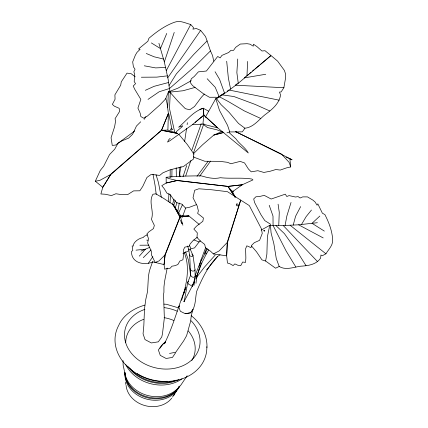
<?xml version="1.0" encoding="UTF-8"?>
<svg xmlns="http://www.w3.org/2000/svg" width="428" height="428" viewBox="0 0 428 428"><rect width="100%" height="100%" fill="white"/><g stroke="black" fill="none" stroke-linecap="round" stroke-linejoin="round"><path stroke-width="0.64" d="M170.135 177.69L170.216 169.927M171.879 176.785L171.97 169.632M177.695 133.408L167.883 130.096L168.391 113.399L167.054 103.389L165.861 98.387M278.746 225.599L279.27 212.363L278.082 204.172M246.977 75.906L247.593 61.429M167.701 107.412L168.391 91.64L168.798 91.159M170.274 92.288L169.52 108.717L174.747 132.343M227.3 242.409L226.663 255.826L227.455 263.06L229.718 263.653L233.126 265.574L234.854 263.873L237.727 265.205L240.729 265.692L242.639 262.038L245.581 262.38L245.854 257.924L245.597 248.764L246.833 245.816L251.001 247.619L251.83 245.142L254.355 242.644L259.582 240.343L262.257 233.404L261.337 228.648L249.31 205.584L227.439 191.68L211.742 189.77L198.822 188.78L194.67 190.262L193.023 197.779L197.249 206.077L198.373 210.876L197.65 213.401L203.434 217.97L202.84 221.308L196.495 226.171L193.847 229.071L197.308 232.837L196.992 237.487L200.625 241.264L204.68 244.388L205.467 247.7L210.512 251.225L213.417 253.959L226.663 255.826L227.359 241.874L240.718 200.053L227.664 242.029L219.125 250.926L213.417 253.959M237.738 59L236.861 72.557L238.257 83.299L227.332 91.555L216.557 98.724L216.092 97.242L209.453 97.279L203.509 93.812L192.477 85.514L190.176 82.427L191.327 78.731L194.178 76.532L198.367 71.856L206.398 71.027L217.697 56.475L220.136 57.908L221.939 55.383L228.696 52.505L230.997 50.285L233.581 50.327L235.662 47.337L240.322 44.047L247.117 43.693L249.952 44.164L253.269 46.171L253.478 44.207L257.009 46.657L261.952 50.996L265.034 50.713L272.764 57.02L277.649 61.167L284.406 70.443L285.604 74.087L285.599 77.837L283.871 87.729L281.105 91.945L279.479 92.084L280.575 95.016C279.216 103.86 271.716 109.798 264.927 114.8C258.737 119.813 253.392 127.4 244.907 128.223L242.339 131.861L229.74 131.942L226.942 132.841M168.413 201.663L168.985 193.67M169.991 202.754L170.585 194.756M193.852 156.578L193.633 158.911L183.462 166.524L170.018 169.841L162.891 172.805L159.681 175.416L151.239 174.367L146.938 177.481L142.749 186.405L139.833 190.792L133.568 190.888L127.56 194.686L121.359 194.628L115.929 193.745L111.435 195.596L105.272 194.237L100.88 193.98L102.784 187.277L110.718 174.458M165.048 254.917L164.074 264.59L164.657 269.212L166.856 268.538L170.167 268.228L171.944 266.195L174.785 265.724L177.818 264.579L179.894 261.026L182.922 259.775L183.355 256.436L183.403 249.963L184.8 247.165L189.144 246.228L190.128 243.96L192.937 240.723L197.287 237.224M170.21 138.292L168.787 139.672L167.53 142.075L170.2 140.55L192.413 124.66L202.899 124.12L203.835 115.148L203.428 108.241C193.189 111.285 186.555 120.653 178.631 127.223L182.654 125.784L182.184 126.693L176.908 131.123L175.806 132.701M204.365 94.032L201.331 97.322L194.51 106.524L189.786 109.761L185.345 108.696L177.952 101.243L169.9 92.116L168.177 79.485L164.336 61.948L158.916 43.287M193.975 285.471L195.43 275.14M195.992 283.266L196.891 275.632L201.802 262.969L201.428 263.776L200.518 263.862M179.295 203.016L177.481 212.839M186.576 128.389L184.618 141.572M187.122 124.607L187.4 122.713M180.942 166.455L179.198 176.796M167.193 268.089L164.641 281.11L163.951 286.856L163.919 292.329L163.528 294.368L164.357 317.902L162.474 333.808L161.752 336.959L158.328 341.833L151.384 342.946L145.039 339.607L143.059 333.819L143.824 325.606L144.514 308.791L145.771 299.493L147.596 291.265L148.404 276.376L149.388 270.94L152.555 261.674M194.729 279.752L194.943 278.494L192.135 286.605L192.316 286.257M195.157 277.237L195.034 269.795L193.007 255.5L192.568 254.5L191.771 254.093M184.158 301.799L187.758 282.277L190.695 275.065C189.668 265.392 190.744 255.35 187.625 246.009M279.206 266.484L276.29 258.619L273.872 243.821L271.084 232.934L270.357 224.085L264.798 220.607L261 214.792L254.574 202.535L253.702 198.945L255.949 196.757L259.101 196.629L264.21 195.345L271.165 199.031L285.289 194.162L286.797 196.522L289.093 195.596L295.486 197.03L298.054 196.602L300.114 197.993L302.735 196.88L307.491 196.896L312.98 200.181L315.072 201.995L317.062 205.189L317.833 203.856L322.38 213.208L324.879 214.578C328.934 222.544 332.235 230.965 332.684 239.985C332.93 245.522 328.511 249.39 325.933 253.804L322.225 255.789L320.92 255.008L320.642 258.073C316.372 264.681 307.882 265.788 300.643 266.2C293.619 267.142 285.802 270.533 279.206 266.484L275.562 268.206L265.601 261.021L266.885 254.12L267.377 236.887L269.736 225.331L281.576 225.642L298.605 224.802L317.362 222.715M285.085 225.47L286.856 216.017L291.035 202.46M293.228 225.069L295.588 216.252L300.665 206.59M181.595 300.376C186.335 285.107 190.503 268.008 184.281 252.531M172.382 204.932L174.009 199.138M199.1 266.494L200.951 260.08L205.638 247.619M196.275 277.879L200.786 264.622M183.928 293.587L185.907 287.311C178.187 305.929 173.554 325.911 164.341 343.85L165.486 342.427M173.543 206.007L175.357 200.4M175.325 207.634L176.951 202.658M183.024 176.727L186.699 165.54M185.704 175.924L190.888 160.463M164.336 61.948L174.228 32.416M193.189 153.695L203.878 123.644M191.883 150.148L201.208 123.767M182.258 217.424L185.672 208.067M204.686 253.328L206.542 248.331M95.316 181.215L102.784 187.277L111.103 173.939L161.549 130.256L168.391 113.399L161.549 130.256L111.205 174.191L99.767 180.413L95.316 181.215L100.318 170.36L103.715 166.171L109.541 154.54L114.699 149.212L118.091 143.118L121.878 140.903L128.694 138.073L132.578 134.322L136.462 126.03L140.705 121.793M180.669 215.696L165.32 254.649L158.986 260.941L155.198 262.434L151.357 254.762L151.346 251.45L147.649 242.997L148.479 238.562L146.879 234.004L148.901 231.799L153.486 228.579L154.337 225.39L151.421 219.27C154.487 210.961 148.125 202.53 152.93 194.248L155.803 193.82L163.812 198.485L173.265 204.803L180.669 215.696L188.887 215.953L199.197 224.411M195.5 274.626L199.972 263.14L207.312 248.909M182.879 225.219L180.461 216.707L179.99 216.258L179.466 216.509L179.937 216.959L188.887 215.953L179.937 216.959L173.265 204.803L179.937 216.959L165.122 254.516L164.074 264.59L155.198 262.434M166.738 33.448L160.452 48.573L151.346 42.923M206.799 252.991L201.428 263.776M204.942 253.13L205.328 252.295M196.891 275.632L196.543 276.381L195.639 276.509M178.519 213.155L182.408 204.846M184.286 301.184L194.419 281.924M207.361 269.089L206.799 269.806L217.702 256.345C207.858 266.179 202.091 278.698 196.698 291.302C195.093 298.476 196.099 307.261 190.481 312.841L185.217 313.692L180.343 311.263L178.786 306.994L179.541 305.966L178.786 306.994M199.48 269.11L198.742 269.431M200.951 260.08L201.133 259.732M205.296 117.304L215.782 98.617L224.507 92.999M166.251 70.69L190.728 24.498C185.517 23.219 180.263 20.116 174.801 22.138C165.08 25.568 156.728 31.64 148.944 38.258L147.874 41.248L138.554 48.947L140.111 49.311L136.992 52.393L135.36 55.142L132.68 61.9L133.413 66.843L135.034 69.208L133.857 71.813L134.729 74.354L134.189 81.539L135.558 83.653L133.226 86.028L134.761 89.297L140.833 99.398L137.918 108.086L140.159 113.147L140.823 116.507L143.61 118.203L147.43 116.042L159.853 104.983L165.583 98.964L168.429 91.87L177.984 88.147L191.177 80.705M196.345 278.462L197.955 275.584L204.279 267.318L215.14 255.136M301.521 224.481L306.175 216.579L311.461 210.046M208.736 249.904L206.414 253.825L205.483 253.895M169.065 85.493L176.363 73.873L193.724 54.468L207.077 40.911L205.558 36.567L200.652 30.399L196.243 28.473L192.91 29.184L193.515 27.611L190.728 24.498M144.124 119.375L145.9 116.689M174.694 393.888L173.522 395.713L176.748 390.7M187.164 375.747L180.637 385.414L178.369 387.747M195.366 275.98L194.612 277.109L192.926 277.307L191.3 276.461L190.695 275.065M175.528 352.859L172.463 357.417L166.123 358.477L160.275 355.39L158.381 349.997L161.517 345.492L165.738 341.346M188.454 281.255L187.758 282.277L188.577 284.181L190.776 285.337L193.06 285.059M195.034 269.795L194.264 270.929L192.557 271.127L190.909 270.271L190.299 268.864M147.451 234.801L144.268 236.304L143.294 237.487C139.207 238.273 135.462 240.632 133.466 244.345L133.349 246.009L132.15 245.929L132.798 250.316L131.466 251.664C131.471 261.16 140.138 264.632 148.323 263.279L152.844 256.682M167.792 77.73L200.652 30.399M199.694 176.186L210.603 161.094M197.003 176.352L208.078 161.329M181.975 222.844L182.28 223.518L181.579 223.379L181.622 222.876M180.461 216.707L179.937 216.959M200.497 240.9L199.084 241.948L194.574 247.871L190.899 248.796L189.551 245.415M159.922 348.248L163.662 343.342M168.391 91.64L169.167 92.32L170.307 91.635M139.303 256.158L145.402 249.198L136.045 250.145M183.612 301.499L184.495 300.499M143.273 257.661L151.063 249.915M207.077 40.911L210.464 50.927L195.05 66.206L169.515 88.51L159.2 91.742L148.013 99.392M319.844 216.049L312.028 223.309L324.338 231.104M238.257 83.299L270.854 55.677L260.684 64.184M195.152 122.387L203.835 115.148L203.145 108.166L208.645 111.216M245.624 76.778L244.286 77.896L265.751 74.258M246.956 75.665L248.481 74.386M249.497 73.536L251.022 72.262M252.547 70.984L254.077 69.711M255.093 68.86L259.668 65.035M192.413 124.66L203.835 115.148L217.734 127.902L248.294 152.973C245.292 147.366 239.338 144.065 235.898 138.811L229.296 132.744M134.804 130.909L115.646 145.049L112.259 145.413L111.071 137.746L114.629 126.672L115.592 121.049L115.057 118.727L119.61 111.446L119.177 108.316L114.351 106.165L112.366 104.4L115.073 99.221L114.897 94.834L120.696 85.199L121.284 81.828L127.02 73.124L131.107 73.675L135.259 76.837M227.252 91.18L228.836 89.992M237.246 83.701L235.261 85.183L283.871 87.729M217.381 256.677L220.04 254.714M235.197 196.982L232.506 191.701L242.253 184.773L252.937 179.904L251.889 179.038C241.451 177.363 230.869 178.888 220.404 177.711C213.829 179.279 207.468 177.684 201.197 175.844C189.497 175.913 177.813 176.165 166.144 177.294L166.192 183.007L161.779 185.688L164.122 188.539L166.931 193.135L170.403 194.847L173.046 198.731L176.55 202.631L181.884 204.172L185.527 208.04L189.39 207.302L196.243 204.712M269.736 225.331L261.182 230.087M182.933 253.59L188.566 250.888M145.333 90.319L154.091 86.333L168.621 82.486M221.945 131.508L213.882 135.029L202.578 144.776L193.67 153.508L193.665 157.124L204.782 161.26L219.842 161.345L227.552 162.324L230.89 163.747L240.188 161.383L244.586 162.972L248.443 169.028L251.252 171.842L257.859 170.702L263.894 172.447L270.277 171.211L275.83 169.52L280.249 170.066L286.412 167.915L290.714 166.931L289.863 158.585L235.47 131.562L281.533 154.08L289.119 162.362L290.714 166.931M140.972 251.081L149.479 247.459M144.846 305.1C133.985 308.246 123.275 314.821 118.652 325.521A46.385 37.172 13.7 0 0 152.293 379.882A46.385 37.172 13.7 0 0 206.831 346.734M199.823 109.37L203.316 108.257M195.098 87.408L182.965 90.768L169.9 92.116M223.507 132.471L213.882 135.029L223.908 132.434M177.037 180.53L166.192 183.007L177.513 180.472L227.931 186.399L242.253 184.773L227.931 186.399L177.422 180.621L168.52 178.481L166.144 177.294M148.323 263.279L152.138 262.418L152.801 261.685L154.417 262.46L156.15 262.401M169.531 353.442L175.774 352.207L183.74 340.758L186.608 335.664L190.583 321.358L191.353 315.083L193.108 309.198L190.514 312.825L185.217 313.692M167.38 75.852L156.792 77.12L141.352 77.227M165.545 67.458L155.583 67.908L144.268 65.8M139.881 245.228L148.896 245.158M161.549 130.256L177.663 133.483L161.549 130.256L167.883 130.096M163.935 304.121L166.535 304.297L178.423 307.855M146.724 240.108L148.002 240.226M221.774 94.807L233.966 96.546L255.072 104.4L269.827 110.986M235.149 197.281L227.931 186.399L232.506 191.701L233.094 191.792L233.292 191.412L232.896 190.931M229.488 90.126L279.206 100.173M163.491 59.032L154.166 56.806L146.253 53.484M202.899 124.12L217.734 127.902L203.835 115.148M265.601 261.021L261.941 259.876L256.533 251.819L251.504 245.998M199.084 241.948L193.841 239.91M223.443 132.295L216.9 129.802L207.473 127.555L203.691 124.687M286.15 157.156L288.408 158.167M288.937 158.408L292.099 159.853L289.863 158.585M260.775 118.481L244.206 110.852L228.397 101.57L219.05 96.61M298.605 224.802L323.188 237.915M244.907 128.223L238.482 123.419L229.034 112.275L220.95 104.518L216.333 98.413M290.088 225.224L325.933 253.804M191.161 315.661C200.962 323.108 207.419 335.167 206.981 347.6M275.91 225.556L284.401 233.618L297.278 251.771L306.025 265.67M283.272 225.556L317.597 261.674M207.184 78.752L215.241 87.333L219.238 96.942M232.11 191.22L232.506 191.701M178.717 134.108L187.33 144.552L194.071 154.246M227.931 186.399L235.031 197.137M295.86 267.04L286.193 251.124L273.075 225.513L273 216.07L269.207 205.28M215.065 71.733L219.612 79.399L224.625 93.358M210.464 50.927L212.577 55.587L213.727 61.14M188.577 249.085L189.406 249.899L190.037 249.824L190.112 248.909L193.007 255.5L192.434 256.319L191.177 256.463L189.979 255.853L189.54 254.847M185.501 251.685L188.454 260.117L190.514 274.375M229.74 131.942L227.573 125.399L219.462 110.344L215.782 98.617M156.033 174.71L158.365 182.253L161.319 197.233M180.552 220.104L181.456 223.1M230.606 89.078L228.365 78.142L226.69 61.241M171.794 128.78L168.964 114.404M152.989 174.233L155.064 185.329L156.22 194.366M125.479 382.284L125.8 384.456M179.102 167.471L180.086 176.748M123.029 360.574L123.141 365.159L124.794 372.788A29.837 24.626 13.7 0 0 148.259 395.649A29.837 24.626 13.7 0 0 179.626 386.19M176.186 167.674L176.347 176.331M173.442 395.509A24.952 20.886 13.7 0 1 172.489 397.109M171.756 398.126A24.952 20.886 13.7 0 1 144.841 405.567A24.952 20.886 13.7 0 1 126.078 385.355M167.246 381.257A37.092 29.96 13.7 0 1 137.206 373.569M176.352 380.101A36.268 29.355 13.7 0 1 129.507 367.754M178.647 379.652A35.717 28.938 13.7 0 1 127.694 366.058M182.023 378.823A35.16 28.553 13.7 0 1 125.779 364.635M179.295 386.489A28.275 23.449 13.7 0 1 147.013 399.201A28.275 23.449 13.7 0 1 125.008 372.595M191.075 320.716A38.194 30.436 13.7 0 1 184.516 364.94A38.194 30.436 13.7 0 1 130.123 351.57A38.194 30.436 13.7 0 1 144.899 309.369M164.277 307.63A38.194 30.436 13.7 0 1 177.267 311.22M179.514 386.195A29.029 24.005 13.7 0 1 147.933 397.04A29.029 24.005 13.7 0 1 124.896 372.863M179.337 386.548A28.751 23.808 13.7 0 1 147.366 397.767A28.751 23.808 13.7 0 1 124.88 372.627M188.267 330.908A35.091 28.189 13.7 0 1 191.814 360.526M125.714 342.775A35.091 28.189 13.7 0 1 143.701 319.32M164.084 317.64A35.091 28.189 13.7 0 1 173.832 320.492M236.695 204.006L236.261 204.942L236.855 205.836L237.882 205.793L238.31 204.857L237.717 203.963L236.695 204.006M264.777 230.869L264.226 231.184L263.589 230.601L264.14 230.285L264.777 230.869M172.302 129.272L171.97 129.871L171.045 130.026L170.462 129.577L170.799 128.978L171.719 128.828L172.302 129.272"/></g></svg>
